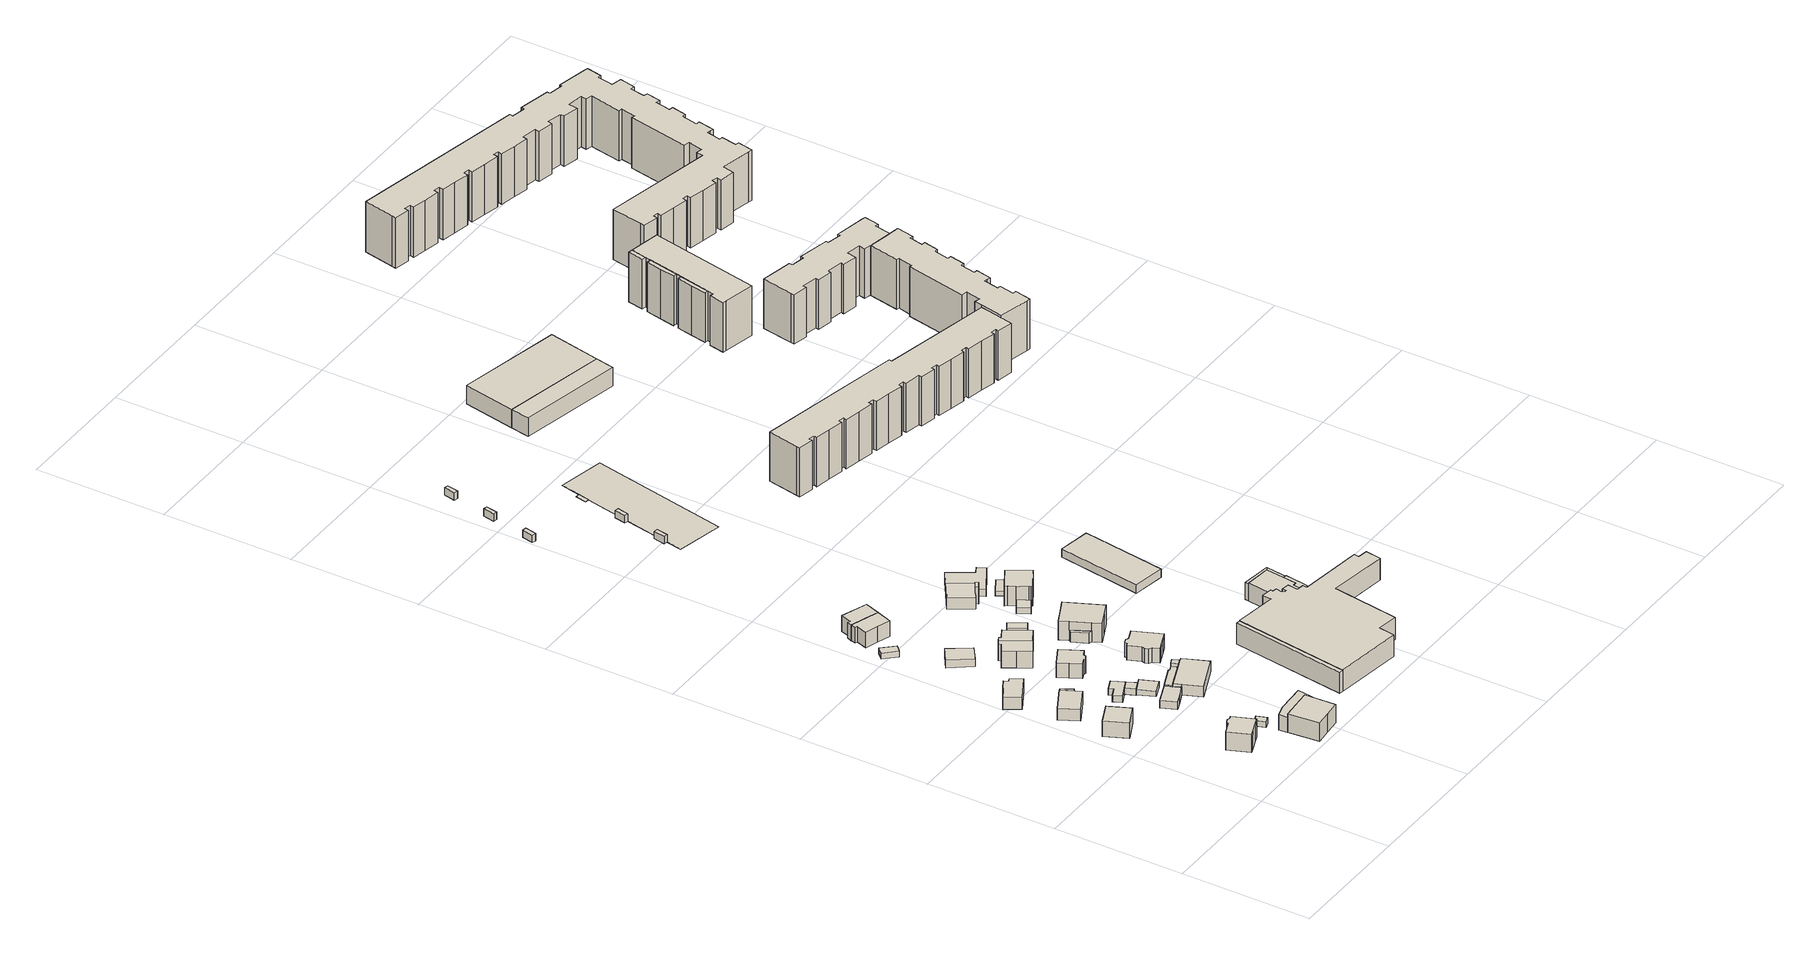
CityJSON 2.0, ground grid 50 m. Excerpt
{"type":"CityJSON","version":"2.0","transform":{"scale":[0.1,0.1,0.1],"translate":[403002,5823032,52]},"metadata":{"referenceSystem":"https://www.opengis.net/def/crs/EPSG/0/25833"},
"CityObjects":{
"building1":{"type":"Building","attributes":{"Gemeindeschluessel":"11000010","BezugspunktDach":"2200","function":"31001_1010","measuredHeight":8.06,"storeysAboveGround":1},"address":[{"country":"Germany","locality":"Berlin","thoroughfareNumber":"43","thoroughfareName":"Stangeweg"}],"geometry":[{"type":"Solid","lod":"1","boundaries":[[[[0,1,2,3]],[[4,5,6,7]],[[4,7,3,2]],[[5,4,2,1]],[[6,5,1,0]],[[7,6,0,3]]]]}]},
"building2":{"type":"Building","attributes":{"Gemeindeschluessel":"11000010","BezugspunktDach":"2200","function":"31001_1010","measuredHeight":8.28,"storeysAboveGround":1},"address":[{"country":"Germany","locality":"Berlin","thoroughfareNumber":"47","thoroughfareName":"Stangeweg"}],"geometry":[{"type":"Solid","lod":"1","boundaries":[[[[8,9,10,11,12,13,14,15,16,17,18,19]],[[20,21,22,23,24,25,26,27,28,29,30,31]],[[20,31,19,18]],[[21,20,18,17]],[[22,21,17,16]],[[23,22,16,15]],[[24,23,15,14]],[[25,24,14,13]],[[26,25,13,12]],[[27,26,12,11]],[[28,27,11,10]],[[29,28,10,9]],[[30,29,9,8]],[[31,30,8,19]]]]}]},
"building3":{"type":"Building","attributes":{"Gemeindeschluessel":"11000010","function":"31001_1010"},"address":[{"country":"Germany","locality":"Berlin","thoroughfareNumber":"41","thoroughfareName":"Stangeweg"}],"children":["building3-1","building3-2"]},
"building3-1":{"type":"BuildingPart","attributes":{"BezugspunktDach":"2200","measuredHeight":6.36,"storeysAboveGround":2},"parents":["building3"],"geometry":[{"type":"MultiSurface","lod":"1","boundaries":[[[32,33,34,35]],[[36,37,38,39]],[[36,39,35,34]],[[37,40,41,42,34,33]],[[38,37,33,32]],[[39,38,32,35]],[[36,42,41,40]]]}]},
"building3-2":{"type":"BuildingPart","attributes":{"BezugspunktDach":"2200","measuredHeight":3.06,"storeysAboveGround":2},"parents":["building3"],"geometry":[{"type":"MultiSurface","lod":"1","boundaries":[[[41,43,44,42]],[[45,46,40,36]],[[45,36,42,44]],[[46,45,44,43]],[[40,46,43,41]],[[40,41,42,36,47]]]}]},
"building4":{"type":"Building","attributes":{"Gemeindeschluessel":"11000010","BezugspunktDach":"2200","function":"31001_1010","measuredHeight":4.74,"storeysAboveGround":1},"address":[{"country":"Germany","locality":"Berlin","thoroughfareNumber":"39","thoroughfareName":"Stangeweg"}],"geometry":[{"type":"Solid","lod":"1","boundaries":[[[[48,49,50,51,52,53,54,55]],[[56,57,58,59,60,61,62,63]],[[56,63,55,54]],[[57,56,54,53]],[[58,57,53,52]],[[59,58,52,51]],[[60,59,51,50]],[[61,60,50,49]],[[62,61,49,48]],[[63,62,48,55]]]]}]},
"building5":{"type":"Building","attributes":{"Gemeindeschluessel":"11000010","BezugspunktDach":"2200","function":"31001_2723","measuredHeight":2.35,"storeysAboveGround":1},"address":[{"country":"Germany","locality":"Berlin","thoroughfareNumber":"47 (1)","thoroughfareName":"Stangeweg"}],"geometry":[{"type":"Solid","lod":"1","boundaries":[[[[64,65,66,67]],[[68,69,70,71]],[[68,71,67,66]],[[69,68,66,65]],[[70,69,65,64]],[[71,70,64,67]]]]}]},
"building6":{"type":"Building","attributes":{"Gemeindeschluessel":"11000010","BezugspunktDach":"2200","function":"31001_1010","measuredHeight":9.48,"storeysAboveGround":1},"address":[{"country":"Germany","locality":"Berlin","thoroughfareNumber":"49","thoroughfareName":"Stangeweg"}],"geometry":[{"type":"Solid","lod":"1","boundaries":[[[[72,73,74,75,76,77,78]],[[79,80,81,82,83,84,85]],[[79,85,78,77]],[[80,79,77,76]],[[81,80,76,75]],[[82,81,75,74]],[[83,82,74,73]],[[84,83,73,72]],[[85,84,72,78]]]]}]},
"building7":{"type":"Building","attributes":{"Gemeindeschluessel":"11000010","BezugspunktDach":"2200","function":"31001_2000","measuredHeight":6.19,"storeysAboveGround":1},"address":[{"country":"Germany","locality":"Berlin","thoroughfareNumber":"49 (1)","thoroughfareName":"Stangeweg"}],"geometry":[{"type":"Solid","lod":"1","boundaries":[[[[86,87,88,89,90,91,92]],[[93,94,95,96,97,98,99]],[[93,99,92,91]],[[94,93,91,90]],[[95,94,90,89]],[[96,95,89,88]],[[97,96,88,87]],[[98,97,87,86]],[[99,98,86,92]]]]}]},
"building8":{"type":"Building","attributes":{"Gemeindeschluessel":"11000010","BezugspunktDach":"2200","function":"31001_2500","measuredHeight":2.58,"storeysAboveGround":1},"address":[{"country":"Germany","locality":"Berlin","thoroughfareNumber":"43 (2)","thoroughfareName":"Stangeweg"}],"geometry":[{"type":"Solid","lod":"1","boundaries":[[[[100,101,102,103,104,105,106]],[[107,108,109,110,111,112,113]],[[107,113,106,105]],[[108,107,105,104]],[[109,108,104,103]],[[110,109,103,102]],[[111,110,102,101]],[[112,111,101,100]],[[113,112,100,106]]]]}]},
"building9":{"type":"Building","attributes":{"Gemeindeschluessel":"11000010","BezugspunktDach":"2200","function":"31001_2463","measuredHeight":2.27,"storeysAboveGround":1},"address":[{"country":"Germany","locality":"Berlin","thoroughfareNumber":"31C (1)","thoroughfareName":"Stangeweg"}],"geometry":[{"type":"Solid","lod":"1","boundaries":[[[[114,115,116,117]],[[118,119,120,121]],[[118,121,117,116]],[[119,118,116,115]],[[120,119,115,114]],[[121,120,114,117]]]]}]},
"building10":{"type":"Building","attributes":{"Gemeindeschluessel":"11000010","BezugspunktDach":"2200","function":"51009_1610","measuredHeight":2.41,"storeysAboveGround":0},"address":[{"country":"Germany","locality":"Berlin"}],"geometry":[{"type":"Solid","lod":"1","boundaries":[[[[122,123,124,125]],[[126,127,128,129]],[[126,129,125,124]],[[127,126,124,123]],[[128,127,123,122]],[[129,128,122,125]]]]}]},
"building11":{"type":"Building","attributes":{"Gemeindeschluessel":"11000010","BezugspunktDach":"2200","function":"31001_2463","measuredHeight":2.27,"storeysAboveGround":1},"address":[{"country":"Germany","locality":"Berlin","thoroughfareNumber":"43 (1)","thoroughfareName":"Stangeweg"}],"geometry":[{"type":"Solid","lod":"1","boundaries":[[[[130,131,132,133,134]],[[135,136,137,138,139]],[[135,139,134,133]],[[136,135,133,132]],[[137,136,132,131]],[[138,137,131,130]],[[139,138,130,134]]]]}]},
"building12":{"type":"Building","attributes":{"Gemeindeschluessel":"11000010","BezugspunktDach":"2200","function":"31001_2463","measuredHeight":3.68,"storeysAboveGround":1},"address":[{"country":"Germany","locality":"Berlin","thoroughfareNumber":"33 (1)","thoroughfareName":"Stangeweg"}],"geometry":[{"type":"Solid","lod":"1","boundaries":[[[[140,141,142,143]],[[144,145,146,147]],[[144,147,143,142]],[[145,144,142,141]],[[146,145,141,140]],[[147,146,140,143]]]]}]},
"building13":{"type":"Building","attributes":{"Gemeindeschluessel":"11000010","function":"31001_1010"},"address":[{"country":"Germany","locality":"Berlin","thoroughfareNumber":"45","thoroughfareName":"Stangeweg"}],"children":["building13-1","building13-2","building13-3"]},
"building13-1":{"type":"BuildingPart","attributes":{"BezugspunktDach":"2200","measuredHeight":5.06,"storeysAboveGround":1},"parents":["building13"],"geometry":[{"type":"MultiSurface","lod":"1","boundaries":[[[148,149,150,151,152,153,154]],[[155,156,157,158,159,160,161]],[[162,163,154,153]],[[156,155,153,152]],[[157,156,152,151]],[[158,157,151,150]],[[159,158,150,149]],[[160,159,149,148]],[[164,165,148,154]],[[155,161,163,162]],[[161,160,165,164]]]}]},
"building13-2":{"type":"BuildingPart","attributes":{"BezugspunktDach":"2200","measuredHeight":3.49,"storeysAboveGround":1},"parents":["building13"],"geometry":[{"type":"MultiSurface","lod":"1","boundaries":[[[163,162,166,167,168,169]],[[170,171,172,155,161,173]],[[170,173,169,168]],[[171,170,168,167]],[[172,171,167,166]],[[155,172,166,162]],[[173,174,164,161,163,169]],[[175,161,155,162,163]],[[161,164,174,173,176]]]}]},
"building13-3":{"type":"BuildingPart","attributes":{"BezugspunktDach":"2200","measuredHeight":3.07,"storeysAboveGround":1},"parents":["building13"],"geometry":[{"type":"MultiSurface","lod":"1","boundaries":[[[177,178,165,174,179]],[[173,160,180,181,182]],[[173,182,179,174]],[[180,160,165,178]],[[181,180,178,177]],[[182,181,177,179]],[[161,164,165,160]],[[173,174,164,161]]]}]},
"building14":{"type":"Building","attributes":{"Gemeindeschluessel":"11000010","BezugspunktDach":"2200","function":"31001_1010","measuredHeight":8.69,"storeysAboveGround":1},"address":[{"country":"Germany","locality":"Berlin","thoroughfareNumber":"41A","thoroughfareName":"Stangeweg"}],"geometry":[{"type":"Solid","lod":"1","boundaries":[[[[183,184,185,186,187,188,189,190,191,192]],[[193,194,195,196,197,198,199,200,201,202]],[[193,202,192,191]],[[194,193,191,190]],[[195,194,190,189]],[[196,195,189,188]],[[197,196,188,187]],[[198,197,187,186]],[[199,198,186,185]],[[200,199,185,184]],[[201,200,184,183]],[[202,201,183,192]]]]}]},
"building15":{"type":"Building","attributes":{"Gemeindeschluessel":"11000010","BezugspunktDach":"2200","function":"31001_1010","measuredHeight":11.14,"storeysAboveGround":2},"address":[{"country":"Germany","locality":"Berlin","thoroughfareNumber":"39A","thoroughfareName":"Stangeweg"}],"geometry":[{"type":"Solid","lod":"1","boundaries":[[[[203,204,205,206,207,208,209,210]],[[211,212,213,214,215,216,217,218]],[[211,218,210,209]],[[212,211,209,208]],[[213,212,208,207]],[[214,213,207,206]],[[215,214,206,205]],[[216,215,205,204]],[[217,216,204,203]],[[218,217,203,210]]]]}]},
"building16":{"type":"Building","attributes":{"Gemeindeschluessel":"11000010","BezugspunktDach":"2200","function":"31001_1010","measuredHeight":8.74,"storeysAboveGround":1},"address":[{"country":"Germany","locality":"Berlin","thoroughfareNumber":"29","thoroughfareName":"Stangeweg"}],"geometry":[{"type":"Solid","lod":"1","boundaries":[[[[219,220,221,222,223,224,225,226]],[[227,228,229,230,231,232,233,234]],[[227,234,226,225]],[[228,227,225,224]],[[229,228,224,223]],[[230,229,223,222]],[[231,230,222,221]],[[232,231,221,220]],[[233,232,220,219]],[[234,233,219,226]]]]}]},
"building17":{"type":"Building","attributes":{"Gemeindeschluessel":"11000010","BezugspunktDach":"2200","function":"31001_1010","measuredHeight":8.93,"storeysAboveGround":1},"address":[{"country":"Germany","locality":"Berlin","thoroughfareNumber":"29A","thoroughfareName":"Stangeweg"}],"geometry":[{"type":"Solid","lod":"1","boundaries":[[[[235,221,236,237,238,239,240,223]],[[241,242,243,244,245,246,247,248]],[[241,248,223,240]],[[242,241,240,239]],[[243,242,239,238]],[[244,243,238,237]],[[245,244,237,236]],[[246,245,236,221]],[[247,246,221,235]],[[248,247,235,223]]]]}]},
"building18":{"type":"Building","attributes":{"Gemeindeschluessel":"11000010","BezugspunktDach":"2200","function":"31001_1010","measuredHeight":11.12,"storeysAboveGround":2},"address":[{"country":"Germany","locality":"Berlin","thoroughfareNumber":"39B","thoroughfareName":"Stangeweg"}],"geometry":[{"type":"Solid","lod":"1","boundaries":[[[[206,205,249,250,251,252,253,207]],[[254,255,256,257,258,215,214,213]],[[254,213,207,253]],[[255,254,253,252]],[[256,255,252,251]],[[257,256,251,250]],[[258,257,250,249]],[[215,258,249,205]],[[214,215,205,206]],[[213,214,206,207]]]]}]},
"building19":{"type":"Building","attributes":{"Gemeindeschluessel":"11000010","BezugspunktDach":"2200","function":"31001_2723","measuredHeight":3.14,"storeysAboveGround":1},"address":[{"country":"Germany","locality":"Berlin","thoroughfareNumber":"45 (1)","thoroughfareName":"Stangeweg"}],"geometry":[{"type":"Solid","lod":"1","boundaries":[[[[259,260,261,262]],[[263,264,265,266]],[[263,266,262,261]],[[264,263,261,260]],[[265,264,260,259]],[[266,265,259,262]]]]}]},
"building20":{"type":"Building","attributes":{"Gemeindeschluessel":"11000010","BezugspunktDach":"2200","function":"31001_1010","measuredHeight":9.63,"storeysAboveGround":1},"address":[{"country":"Germany","locality":"Berlin","thoroughfareNumber":"73","thoroughfareName":"Schönagelstraße"}],"geometry":[{"type":"Solid","lod":"1","boundaries":[[[[267,268,269,270,271,272,273,274,275,276,277,278,279,280,281]],[[282,283,284,285,286,287,288,289,290,291,292,293,294,295,296]],[[282,296,281,280]],[[283,282,280,279]],[[284,283,279,278]],[[285,284,278,277]],[[286,285,277,276]],[[287,286,276,275]],[[288,287,275,274]],[[289,288,274,273]],[[290,289,273,272]],[[291,290,272,271]],[[292,291,271,270]],[[293,292,270,269]],[[294,293,269,268]],[[295,294,268,267]],[[296,295,267,281]]]]}]},
"building21":{"type":"Building","attributes":{"Gemeindeschluessel":"11000010","BezugspunktDach":"2200","function":"31001_2463","measuredHeight":2.28,"storeysAboveGround":1},"address":[{"country":"Germany","locality":"Berlin","thoroughfareNumber":"39A (1)","thoroughfareName":"Stangeweg"}],"geometry":[{"type":"Solid","lod":"1","boundaries":[[[[297,298,299,300]],[[301,302,303,304]],[[301,304,300,299]],[[302,301,299,298]],[[303,302,298,297]],[[304,303,297,300]]]]}]},
"building22":{"type":"Building","attributes":{"Gemeindeschluessel":"11000010","BezugspunktDach":"2200","function":"51009_1610","measuredHeight":8.55,"storeysAboveGround":0},"address":[{"country":"Germany","locality":"Berlin"}],"geometry":[{"type":"Solid","lod":"1","boundaries":[[[[305,306,307,308]],[[309,310,311,312]],[[309,312,308,307]],[[310,309,307,306]],[[311,310,306,305]],[[312,311,305,308]]]]}]},
"building23":{"type":"Building","attributes":{"Gemeindeschluessel":"11000010","function":"31001_1010"},"address":[{"country":"Germany","locality":"Berlin","thoroughfareNumber":"75, 77","thoroughfareName":"Schönagelstraße"}],"children":["building23-1","building23-2"]},
"building23-1":{"type":"BuildingPart","attributes":{"BezugspunktDach":"2200","measuredHeight":10.58,"storeysAboveGround":2},"parents":["building23"],"geometry":[{"type":"MultiSurface","lod":"1","boundaries":[[[313,314,315,316,317,318,319,320]],[[321,322,323,324,325,326,327,328]],[[321,328,320,319]],[[322,321,319,318]],[[323,322,318,317]],[[324,323,317,316]],[[325,324,316,315]],[[326,325,315,314]],[[329,330,331,314,313]],[[327,326,332,333]],[[328,327,313,320]],[[333,332,331,330,329]]]}]},
"building23-2":{"type":"BuildingPart","attributes":{"BezugspunktDach":"2200","measuredHeight":4.22,"storeysAboveGround":2},"parents":["building23"],"geometry":[{"type":"Solid","lod":"1","boundaries":[[[[334,330,329,335]],[[333,332,336,337]],[[333,337,335,329]],[[336,332,330,334]],[[337,336,334,335]],[[332,333,329,330]]]]}]},
"building24":{"type":"Building","attributes":{"Gemeindeschluessel":"11000010","BezugspunktDach":"2200","function":"51009_1610","measuredHeight":3,"storeysAboveGround":0},"address":[{"country":"Germany","locality":"Berlin"}],"geometry":[{"type":"Solid","lod":"1","boundaries":[[[[338,339,340,341]],[[342,343,344,345]],[[342,345,341,340]],[[343,342,340,339]],[[344,343,339,338]],[[345,344,338,341]]]]}]},
"building25":{"type":"Building","attributes":{"Gemeindeschluessel":"11000010","BezugspunktDach":"2200","function":"51009_1610","measuredHeight":2.43,"storeysAboveGround":0},"address":[{"country":"Germany","locality":"Berlin"}],"geometry":[{"type":"Solid","lod":"1","boundaries":[[[[346,347,348,349]],[[350,351,352,353]],[[350,353,349,348]],[[351,350,348,347]],[[352,351,347,346]],[[353,352,346,349]]]]}]},
"building26":{"type":"Building","attributes":{"Gemeindeschluessel":"11000010","BezugspunktDach":"2200","function":"51009_1610","measuredHeight":3,"storeysAboveGround":0},"address":[{"country":"Germany","locality":"Berlin"}],"geometry":[{"type":"Solid","lod":"1","boundaries":[[[[354,355,356,357]],[[358,359,360,361]],[[358,361,357,356]],[[359,358,356,355]],[[360,359,355,354]],[[361,360,354,357]]]]}]},
"building27":{"type":"Building","attributes":{"Gemeindeschluessel":"11000010","function":"31001_1010"},"address":[{"country":"Germany","locality":"Berlin","thoroughfareNumber":"35","thoroughfareName":"Stangeweg"}],"children":["building27-1","building27-2","building27-3"]},
"building27-1":{"type":"BuildingPart","attributes":{"BezugspunktDach":"2200","measuredHeight":6.34,"storeysAboveGround":2},"parents":["building27"],"geometry":[{"type":"MultiSurface","lod":"1","boundaries":[[[362,363,364,365,366,367,368,369,370,371]],[[372,373,374,375,376,377,378,379,380,381]],[[372,381,371,370]],[[373,372,370,369]],[[374,373,369,368]],[[382,383,384,385,386,375,374,368,367]],[[376,375,385,387,388,382,367,366]],[[377,376,366,365]],[[378,377,389,390]],[[379,378,364,390,391,363]],[[380,379,363,362]],[[381,380,362,371]],[[386,385,384,383,382]],[[382,388,387,385]],[[390,389,392,365,364]],[[363,391,390,364]]]}]},
"building27-2":{"type":"BuildingPart","attributes":{"BezugspunktDach":"2200","measuredHeight":2.82,"storeysAboveGround":2},"parents":["building27"],"geometry":[{"type":"MultiSurface","lod":"1","boundaries":[[[382,388,393,394,395,396,397,398,399,383]],[[400,401,402,403,404,405,406,387,385,384]],[[400,384,383,399]],[[401,400,399,398]],[[402,401,398,397]],[[403,402,397,396]],[[404,403,396,395]],[[405,404,395,394]],[[406,405,394,393]],[[387,406,393,388]],[[387,407,388,382,385]],[[384,385,382,383]]]}]},
"building27-3":{"type":"BuildingPart","attributes":{"BezugspunktDach":"2200","measuredHeight":6.78,"storeysAboveGround":2},"parents":["building27"],"geometry":[{"type":"MultiSurface","lod":"1","boundaries":[[[408,409,410,411]],[[389,412,413,391]],[[389,365,364,363,391,411,410]],[[412,389,410,409]],[[413,412,409,408]],[[391,413,408,411]],[[390,364,365,389]],[[414,390,391,363,364]]]}]},
"building28":{"type":"Building","attributes":{"Gemeindeschluessel":"11000010","BezugspunktDach":"2200","function":"31001_1010","measuredHeight":8.58,"storeysAboveGround":1},"address":[{"country":"Germany","locality":"Berlin","thoroughfareNumber":"79","thoroughfareName":"Schönagelstraße"}],"geometry":[{"type":"Solid","lod":"1","boundaries":[[[[415,416,417,418,419,420,421,422,423,424]],[[425,426,427,428,429,351,430,350,431,432]],[[425,432,424,423]],[[426,425,423,422]],[[427,426,422,421]],[[428,427,421,420]],[[429,428,420,419]],[[351,429,419,418]],[[430,351,418,417]],[[350,430,417,416]],[[431,350,416,415]],[[432,431,415,424]]]]}]},
"building29":{"type":"Building","attributes":{"Gemeindeschluessel":"11000010","BezugspunktDach":"2200","function":"51009_1610","measuredHeight":3,"storeysAboveGround":0},"address":[{"country":"Germany","locality":"Berlin"}],"geometry":[{"type":"Solid","lod":"1","boundaries":[[[[433,434,435,436]],[[437,438,439,440]],[[437,440,436,435]],[[438,437,435,434]],[[439,438,434,433]],[[440,439,433,436]]]]}]},
"building30":{"type":"Building","attributes":{"Gemeindeschluessel":"11000010","BezugspunktDach":"2200","function":"31001_2463","measuredHeight":2.08,"storeysAboveGround":1},"address":[{"country":"Germany","locality":"Berlin","thoroughfareNumber":"79 (1)","thoroughfareName":"Schönagelstraße"}],"geometry":[{"type":"Solid","lod":"1","boundaries":[[[[441,442,443,444]],[[445,446,447,448]],[[445,448,444,443]],[[446,445,443,442]],[[447,446,442,441]],[[448,447,441,444]]]]}]},
"building31":{"type":"Building","attributes":{"Gemeindeschluessel":"11000010","BezugspunktDach":"2200","function":"51009_1610","measuredHeight":3,"storeysAboveGround":0},"address":[{"country":"Germany","locality":"Berlin"}],"geometry":[{"type":"Solid","lod":"1","boundaries":[[[[449,450,451,452]],[[453,454,455,456]],[[453,456,452,451]],[[454,453,451,450]],[[455,454,450,449]],[[456,455,449,452]]]]}]},
"building32":{"type":"Building","attributes":{"Gemeindeschluessel":"11000010","BezugspunktDach":"2200","function":"51009_1610","measuredHeight":3,"storeysAboveGround":0},"address":[{"country":"Germany","locality":"Berlin"}],"geometry":[{"type":"Solid","lod":"1","boundaries":[[[[457,458,459,460]],[[461,462,463,464]],[[461,464,460,459]],[[462,461,459,458]],[[463,462,458,457]],[[464,463,457,460]]]]}]},
"building33":{"type":"Building","attributes":{"Gemeindeschluessel":"11000010","function":"31001_3021"},"address":[{"country":"Germany","locality":"Berlin","thoroughfareNumber":"70","thoroughfareName":"Schönagelstraße"}],"children":["building33-1","building33-2","building33-3"]},
"building33-1":{"type":"BuildingPart","attributes":{"BezugspunktDach":"2200","measuredHeight":7.26,"storeysAboveGround":2},"parents":["building33"],"geometry":[{"type":"MultiSurface","lod":"1","boundaries":[[[465,466,467,468,469,470,471,472,473,474,475,476,477,478,479]],[[480,481,482,483,484,485,486,487,488,489,490,491,492,493,494]],[[481,480,478,477]],[[482,481,477,476]],[[483,482,476,475]],[[484,483,495,496,474,475,497,475,474]],[[485,484,498,496,499]],[[486,485,473,472],[499,500,472,473]],[[480,494,479,478]],[[497,475,474,496,495]],[[499,496,498,474,473]],[[472,500,499,473]],[[487,486,472,471]],[[501,488,487,471,470]],[[488,470,469,489]],[[490,489,469,468]],[[490,468,467,491]],[[491,467,466,492]],[[493,492,466,465]],[[465,479,494,493]]]}]},
"building33-2":{"type":"BuildingPart","attributes":{"BezugspunktDach":"2200","measuredHeight":8.83,"storeysAboveGround":2},"parents":["building33"],"geometry":[{"type":"MultiSurface","lod":"1","boundaries":[[[502,503,504,505,506,507,508,509,510,511,512,513,514,515,516,517,518,519,520,521,522,523,524]],[[310,525,526,480,494,493,492,491,490,489,488,487,486,527,528,529,530,531,532,533,534,535,311]],[[310,311,524,523]],[[525,310,523,522]],[[526,525,522,521]],[[480,526,521,520]],[[479,478,480,520,519]],[[465,479,519,518]],[[466,465,493,518,517]],[[467,466,492,517,516]],[[468,467,516,515]],[[469,468,515,514]],[[488,470,469,514,513]],[[487,471,470,488,513,512]],[[536,472,471,512,511]],[[527,486,511,510]],[[528,527,510,509]],[[529,528,509,508]],[[530,529,508,507]],[[531,530,507,506]],[[532,531,506,505]],[[533,532,505,504]],[[534,533,504,503]],[[535,534,503,502]],[[311,535,502,524]],[[494,480,478,479]],[[493,494,479,465]],[[492,493,465,466]],[[537,491,492,466,467]],[[538,490,491,467,468]],[[489,490,468,469]],[[469,470,488,489]],[[488,470,471,487]],[[486,487,471,472,536]]]}]},
"building33-3":{"type":"BuildingPart","attributes":{"BezugspunktDach":"2200","measuredHeight":7.14,"storeysAboveGround":2},"parents":["building33"],"geometry":[{"type":"Solid","lod":"1","boundaries":[[[[539,540,475,474,473,472]],[[499,496,495,541,542,500]],[[541,495,475,540]],[[542,541,540,539]],[[500,542,539,472]],[[499,500,472,473]],[[496,499,473,474]],[[496,474,475,495]]]]}]},
"building34":{"type":"Building","attributes":{"Gemeindeschluessel":"11000010","BezugspunktDach":"2200","function":"51009_1610","measuredHeight":0.076,"storeysAboveGround":0},"address":[{"country":"Germany","locality":"Berlin"}],"geometry":[{"type":"Solid","lod":"1","boundaries":[[[[543,544,545,546]],[[547,548,549,550]],[[547,550,546,545]],[[548,547,545,544]],[[549,548,544,543]],[[550,549,543,546]]]]}]},
"building35":{"type":"Building","attributes":{"Gemeindeschluessel":"11000010","BezugspunktDach":"2200","function":"31001_3060","measuredHeight":0.091,"storeysAboveGround":5},"address":[{"country":"Germany","locality":"Berlin","thoroughfareNumber":"13D, 13E, 13F","thoroughfareName":"Rudolf-Leonhard-Straße"}],"geometry":[{"type":"Solid","lod":"1","boundaries":[[[[551,552,553,544,543,554,555,438,439,556]],[[557,558,463,462,549,548,559,560,561,562]],[[557,562,556,439]],[[558,557,439,438]],[[463,558,438,555]],[[462,463,555,554]],[[549,462,554,543]],[[548,549,543,544]],[[559,548,544,553]],[[560,559,553,552]],[[561,560,552,551]],[[562,561,551,556]]]]}]},
"building36":{"type":"Building","attributes":{"Gemeindeschluessel":"11000010","function":"51009_1610"},"address":[{"country":"Germany","locality":"Berlin"}],"children":["building36-1","building36-2"]},
"building36-1":{"type":"BuildingPart","attributes":{"BezugspunktDach":"2200","measuredHeight":6.82,"storeysAboveGround":0},"parents":["building36"],"geometry":[{"type":"Solid","lod":"1","boundaries":[[[[563,564,565,566]],[[567,568,569,570]],[[567,570,566,565]],[[568,567,565,564]],[[570,569,563,566]],[[569,568,564,563]]]]}]},
"building36-2":{"type":"BuildingPart","attributes":{"BezugspunktDach":"2200","measuredHeight":6.85,"storeysAboveGround":0},"parents":["building36"],"geometry":[{"type":"MultiSurface","lod":"1","boundaries":[[[571,564,563,572]],[[569,568,541,495]],[[569,495,572,563]],[[563,569,563,564]],[[541,568,564,571]],[[495,541,571,572]],[[573,568,569,563,564]]]}]},
"building37":{"type":"Building","attributes":{"Gemeindeschluessel":"11000010","BezugspunktDach":"2200","function":"31001_2000","measuredHeight":3.25,"storeysAboveGround":1},"address":[{"country":"Germany","locality":"Berlin","thoroughfareNumber":"74","thoroughfareName":"Schönagelstraße"}],"geometry":[{"type":"Solid","lod":"1","boundaries":[[[[574,575,576,577]],[[578,579,580,581]],[[578,581,577,576]],[[579,578,576,575]],[[580,579,575,574]],[[581,580,574,577]]]]}]},
"building38":{"type":"Building","attributes":{"Gemeindeschluessel":"11000010","function":"31001_3211"},"address":[{"country":"Germany","locality":"Berlin","thoroughfareNumber":"15","thoroughfareName":"Rudolf-Leonhard-Straße"}],"children":["building38-1","building38-2"]},
"building38-1":{"type":"BuildingPart","attributes":{"BezugspunktDach":"2200","measuredHeight":7.55,"storeysAboveGround":2},"parents":["building38"],"geometry":[{"type":"Solid","lod":"1","boundaries":[[[[582,583,584,585]],[[586,587,588,589]],[[586,589,585,584]],[[588,587,583,582]],[[589,588,582,585]],[[587,586,584,583]]]]}]},
"building38-2":{"type":"BuildingPart","attributes":{"BezugspunktDach":"2200","measuredHeight":7.56,"storeysAboveGround":2},"parents":["building38"],"geometry":[{"type":"Solid","lod":"1","boundaries":[[[[583,590,591,584]],[[592,593,587,586]],[[592,586,584,591]],[[593,592,591,590]],[[587,593,590,583]],[[587,583,587,586]],[[586,587,583,584]]]]}]},
"building39":{"type":"Building","attributes":{"Gemeindeschluessel":"11000010","BezugspunktDach":"2200","function":"31001_1010","measuredHeight":19.93,"storeysAboveGround":6},"address":[{"country":"Germany","locality":"Berlin","thoroughfareNumber":"17, 19, 21, 23, 25, 27, 29","thoroughfareName":"Rudolf-Leonhard-Straße"}],"geometry":[{"type":"Solid","lod":"1","boundaries":[[[[594,595,596,597,598,599,600,601,602,603,604,605,606,607,608,609,610,611,612,613,614,615,616,617,618,619,620,621,622,623,624,625,626,627,628,629,630,631,632,633,634,635,636,637]],[[638,639,640,641,642,643,644,645,646,647,648,649,650,651,652,653,654,655,656,657,658,659,660,661,662,663,664,665,666,667,668,669,670,671,672,673,674,675,676,677,678,679,680,681]],[[638,681,637,636]],[[639,638,636,635]],[[640,639,635,634]],[[641,640,634,633]],[[642,641,633,632]],[[643,642,632,631]],[[644,643,631,630]],[[645,644,630,629]],[[646,645,629,628]],[[647,646,628,627]],[[648,647,627,626]],[[649,648,626,625]],[[650,649,625,624]],[[651,650,624,623]],[[652,651,623,622]],[[653,652,622,621]],[[654,653,621,620]],[[655,654,620,619]],[[656,655,619,618]],[[657,656,618,617]],[[658,657,617,616]],[[659,658,616,615]],[[660,659,615,614]],[[661,660,614,613]],[[662,661,613,612]],[[663,662,612,611]],[[664,663,611,610]],[[665,664,610,609]],[[666,665,609,608]],[[667,666,608,607]],[[668,667,607,606]],[[669,668,606,605]],[[670,669,605,604]],[[671,670,604,603]],[[672,671,603,602]],[[673,672,602,601]],[[674,673,601,600]],[[675,674,600,599]],[[676,675,599,598]],[[677,676,598,597]],[[678,677,597,596]],[[679,678,596,595]],[[680,679,595,594]],[[681,680,594,637]]]]}]},
"building40":{"type":"Building","attributes":{"Gemeindeschluessel":"11000010","function":"31001_1010"},"address":[{"country":"Germany","locality":"Berlin","thoroughfareNumber":"193, 195, 197","thoroughfareName":"Blumberger Damm"}],"children":["building40-1","building40-2","building40-3","building40-4"]},
"building40-1":{"type":"BuildingPart","attributes":{"BezugspunktDach":"2200","measuredHeight":20.11,"storeysAboveGround":6},"parents":["building40"],"geometry":[{"type":"MultiSurface","lod":"1","boundaries":[[[682,683,684,685,686,687,688,689,690]],[[691,692,693,694,695,696,697,698,699]],[[691,699,690,689]],[[692,691,689,688]],[[693,692,688,687]],[[694,700,701,686]],[[702,703,704,705]],[[693,687,706,707,702]],[[696,695,685,684]],[[697,696,684,683]],[[698,697,683,682]],[[699,698,682,690]],[[703,702,707,706]],[[705,704,701,700]],[[686,685,695,694]]]}]},
"building40-2":{"type":"BuildingPart","attributes":{"BezugspunktDach":"2200","measuredHeight":20.11,"storeysAboveGround":6},"parents":["building40"],"geometry":[{"type":"Solid","lod":"1","boundaries":[[[[686,685,708,709]],[[710,695,694,711]],[[710,711,709,708]],[[695,710,708,685]],[[711,694,686,709]],[[685,686,694,695]]]]}]},
"building40-3":{"type":"BuildingPart","attributes":{"BezugspunktDach":"2200","measuredHeight":20.11,"storeysAboveGround":6},"parents":["building40"],"geometry":[{"type":"Solid","lod":"1","boundaries":[[[[706,703,712,713,714]],[[715,716,702,707,717]],[[715,717,714,713]],[[716,715,713,712]],[[702,716,712,703]],[[707,702,703,706]],[[717,707,706,714]]]]}]},
"building40-4":{"type":"BuildingPart","attributes":{"BezugspunktDach":"2200","measuredHeight":20.11,"storeysAboveGround":6},"parents":["building40"],"geometry":[{"type":"MultiSurface","lod":"1","boundaries":[[[704,701,718,719,720]],[[721,722,700,705,723]],[[721,723,720,719]],[[722,721,719,718]],[[700,722,718,701]],[[723,705,704,720]],[[705,724,700,701,704]]]}]},
"building41":{"type":"Building","attributes":{"Gemeindeschluessel":"11000010","BezugspunktDach":"2200","function":"31001_1010","measuredHeight":20,"storeysAboveGround":6},"address":[{"country":"Germany","locality":"Berlin","thoroughfareNumber":"187, 189, 191","thoroughfareName":"Blumberger Damm"}],"geometry":[{"type":"Solid","lod":"1","boundaries":[[[[725,726,727,728,729,730,731,732,733,734,735,736,737,738,739,740,741,742,743,744,745,746,747,748,749,750,751,752,753,754]],[[755,756,757,758,759,760,761,762,763,764,765,766,767,768,769,770,771,772,773,774,775,776,777,778,779,780,781,782,783,784]],[[755,784,754,753]],[[756,755,753,752]],[[757,756,752,751]],[[758,757,751,750]],[[759,758,750,749]],[[760,759,749,748]],[[761,760,748,747]],[[762,761,747,746]],[[763,762,746,745]],[[764,763,745,744]],[[765,764,744,743]],[[766,765,743,742]],[[767,766,742,741]],[[768,767,741,740]],[[769,768,740,739]],[[770,769,739,738]],[[771,770,738,737]],[[772,771,737,736]],[[773,772,736,735]],[[774,773,735,734]],[[775,774,734,733]],[[776,775,733,732]],[[777,776,732,731]],[[778,777,731,730]],[[779,778,730,729]],[[780,779,729,728]],[[781,780,728,727]],[[782,781,727,726]],[[783,782,726,725]],[[784,783,725,754]]]]}]},
"building42":{"type":"Building","attributes":{"Gemeindeschluessel":"11000010","BezugspunktDach":"2200","function":"31001_1010","measuredHeight":20.16,"storeysAboveGround":6},"address":[{"country":"Germany","locality":"Berlin","thoroughfareNumber":"179, 181, 183, 185","thoroughfareName":"Blumberger Damm"}],"geometry":[{"type":"Solid","lod":"1","boundaries":[[[[785,786,787,788,789,790,791,792,793,794,795,796,797,798,799,800,801,802,803,804,805,806,807,739,738,808,809,810,811,812,813,814,815,816,817]],[[818,819,820,821,822,823,824,825,826,827,828,829,830,831,832,833,834,835,836,837,838,839,840,841,842,843,844,845,846,847,848,849,850,851,852]],[[818,852,817,816]],[[819,818,816,815]],[[820,819,815,814]],[[821,820,814,813]],[[822,821,813,812]],[[823,822,812,811]],[[824,823,811,810]],[[825,824,810,809]],[[826,825,809,808]],[[827,826,808,738]],[[828,827,738,739]],[[829,828,739,807]],[[830,829,807,806]],[[831,830,806,805]],[[832,831,805,804]],[[833,832,804,803]],[[834,833,803,802]],[[835,834,802,801]],[[836,835,801,800]],[[837,836,800,799]],[[838,837,799,798]],[[839,838,798,797]],[[840,839,797,796]],[[841,840,796,795]],[[842,841,795,794]],[[843,842,794,793]],[[844,843,793,792]],[[845,844,792,791]],[[846,845,791,790]],[[847,846,790,789]],[[848,847,789,788]],[[849,848,788,787]],[[850,849,787,786]],[[851,850,786,785]],[[852,851,785,817]]]]}]},
"building43":{"type":"Building","attributes":{"Gemeindeschluessel":"11000010","BezugspunktDach":"2200","function":"31001_1010","measuredHeight":20.4,"storeysAboveGround":6},"address":[{"country":"Germany","locality":"Berlin","thoroughfareNumber":"199, 201, 203, 205, 207, 209, 211, 213, 215, 217, 219, 221, 223, 225","thoroughfareName":"Blumberger Damm"}],"geometry":[{"type":"Solid","lod":"1","boundaries":[[[[853,854,855,856,857,858,859,860,861,862,863,864,865,866,867,868,869,870,871,872,873,874,875,876,877,878,879,880,881,882,883,884,885,886,887,888,889,890,891,892,893,894,895,896,897,898,899,900,901,902,903,904,905,906,907,908,909,910,911,912,913,914,915,916,917,918,919,920,921,922,923,924,925,926,927,928,929,930,931,932,933,934,935,936,937,938,939,940,941,942,943,944,945,946,947,948,949,950,951,952,953,954]],[[955,956,957,958,959,960,961,962,963,964,965,966,967,968,969,970,971,972,973,974,975,976,977,978,979,980,981,982,983,984,985,986,987,988,989,990,991,992,993,994,995,996,997,998,999,1000,1001,1002,1003,1004,1005,1006,1007,1008,1009,1010,1011,1012,1013,1014,1015,1016,1017,1018,1019,1020,1021,1022,1023,1024,1025,1026,1027,1028,1029,1030,1031,1032,1033,1034,1035,1036,1037,1038,1039,1040,1041,1042,1043,1044,1045,1046,1047,1048,1049,1050,1051,1052,1053,1054,1055,1056]],[[955,1056,954,953]],[[956,955,953,952]],[[957,956,952,951]],[[958,957,951,950]],[[959,958,950,949]],[[960,959,949,948]],[[961,960,948,947]],[[962,961,947,946]],[[963,962,946,945]],[[964,963,945,944]],[[965,964,944,943]],[[966,965,943,942]],[[967,966,942,941]],[[968,967,941,940]],[[969,968,940,939]],[[970,969,939,938]],[[971,970,938,937]],[[972,971,937,936]],[[973,972,936,935]],[[974,973,935,934]],[[975,974,934,933]],[[976,975,933,932]],[[977,976,932,931]],[[978,977,931,930]],[[979,978,930,929]],[[980,979,929,928]],[[981,980,928,927]],[[982,981,927,926]],[[983,982,926,925]],[[984,983,925,924]],[[985,984,924,923]],[[986,985,923,922]],[[987,986,922,921]],[[988,987,921,920]],[[989,988,920,919]],[[990,989,919,918]],[[991,990,918,917]],[[992,991,917,916]],[[993,992,916,915]],[[994,993,915,914]],[[995,994,914,913]],[[996,995,913,912]],[[997,996,912,911]],[[998,997,911,910]],[[999,998,910,909]],[[1000,999,909,908]],[[1001,1000,908,907]],[[1002,1001,907,906]],[[1003,1002,906,905]],[[1004,1003,905,904]],[[1005,1004,904,903]],[[1006,1005,903,902]],[[1007,1006,902,901]],[[1008,1007,901,900]],[[1009,1008,900,899]],[[1010,1009,899,898]],[[1011,1010,898,897]],[[1012,1011,897,896]],[[1013,1012,896,895]],[[1014,1013,895,894]],[[1015,1014,894,893]],[[1016,1015,893,892]],[[1017,1016,892,891]],[[1018,1017,891,890]],[[1019,1018,890,889]],[[1020,1019,889,888]],[[1021,1020,888,887]],[[1022,1021,887,886]],[[1023,1022,886,885]],[[1024,1023,885,884]],[[1025,1024,884,883]],[[1026,1025,883,882]],[[1027,1026,882,881]],[[1028,1027,881,880]],[[1029,1028,880,879]],[[1030,1029,879,878]],[[1031,1030,878,877]],[[1032,1031,877,876]],[[1033,1032,876,875]],[[1034,1033,875,874]],[[1035,1034,874,873]],[[1036,1035,873,872]],[[1037,1036,872,871]],[[1038,1037,871,870]],[[1039,1038,870,869]],[[1040,1039,869,868]],[[1041,1040,868,867]],[[1042,1041,867,866]],[[1043,1042,866,865]],[[1044,1043,865,864]],[[1045,1044,864,863]],[[1046,1045,863,862]],[[1047,1046,862,861]],[[1048,1047,861,860]],[[1049,1048,860,859]],[[1050,1049,859,858]],[[1051,1050,858,857]],[[1052,1051,857,856]],[[1053,1052,856,855]],[[1054,1053,855,854]],[[1055,1054,854,853]],[[1056,1055,853,954]]]]}]}
},
"vertices":[
[79,566,73],[158,602,73],[120,685,73],[41,649,73],[120,685,10],[158,602,10],[79,566,10],[41,649,10],
[216,170,89],[233,177,89],[286,198,89],[302,205,89],[269,288,89],[257,283,89],[250,286,89],[248,287,89],[234,281,89],[230,272,89],[200,260,89],[183,253,89],[200,260,16],[230,272,16],[234,281,16],[248,287,16],[250,286,16],[257,283,16],[269,288,16],[302,205,16],[286,198,16],[233,177,16],[216,170,16],[183,253,16],
[81,758,56],[175,809,56],[140,880,56],[44,828,56],[140,880,9],[175,809,9],[81,758,9],[44,828,9],[161,836,9],[161,836,40],[140,880,40],
[190,852,40],[166,894,40],[166,894,9],[190,852,9],[151,858,9],
[36,961,57],[131,1014,57],[106,1056,57],[94,1049,57],[85,1066,57],[47,1044,57],[48,1042,57],[2,1016,57],[48,1042,9],[47,1044,9],[85,1066,9],[94,1049,9],[106,1056,9],[131,1014,9],[36,961,9],[2,1016,9],
[363,205,41],[388,214,41],[375,253,41],[350,244,41],[375,253,18],[388,214,18],[363,205,18],[350,244,18],
[380,6,99],[441,12,99],[501,17,99],[497,98,99],[495,136,99],[432,131,99],[369,125,99],[432,131,25],[495,136,25],[497,98,25],[501,17,25],[441,12,25],[380,6,25],[369,125,25],
[369,125,86],[495,136,86],[497,98,86],[512,99,86],[522,178,86],[412,171,86],[366,158,86],[412,171,24],[522,178,24],[512,99,24],[497,98,24],[495,136,24],[369,125,24],[366,158,24],
[243,695,38],[285,714,38],[319,730,38],[298,777,38],[256,759,38],[264,742,38],[229,726,38],[264,742,12],[256,759,12],[298,777,12],[319,730,12],[285,714,12],[243,695,12],[229,726,12],
[78,1470,35],[100,1492,35],[58,1537,35],[35,1514,35],[58,1537,12],[100,1492,12],[78,1470,12],[35,1514,12],
[301,677,39],[336,693,39],[319,730,39],[285,714,39],[319,730,14],[336,693,14],[301,677,14],[285,714,14],
[328,615,37],[382,638,37],[355,702,37],[336,693,37],[301,677,37],[336,693,15],[355,702,15],[382,638,15],[328,615,15],[301,677,15],
[165,1226,41],[219,1264,41],[163,1344,41],[108,1305,41],[163,1344,10],[219,1264,10],[165,1226,10],[108,1305,10],
[384,551,55],[412,482,55],[552,540,55],[513,635,55],[492,627,55],[474,619,55],[373,578,55],[474,619,13],[492,627,13],[513,635,13],[552,540,13],[412,482,13],[384,551,13],[373,578,13],[474,619,48],[373,578,48],[373,578,44],[384,551,44],
[464,643,48],[442,634,48],[441,638,48],[362,605,48],[441,638,13],[442,634,13],[464,643,13],[362,605,13],[362,605,44],[373,578,41],[370,584,13],
[303,516,44],[338,530,44],[280,572,44],[338,530,13],[303,516,13],[280,572,13],
[274,923,69],[295,883,69],[318,895,69],[326,892,69],[340,900,69],[342,909,69],[365,921,69],[345,960,69],[324,1000,69],[253,962,69],[324,1000,10],[345,960,10],[365,921,10],[342,909,10],[340,900,10],[326,892,10],[318,895,10],[295,883,10],[274,923,10],[253,962,10],
[235,1105,74],[263,1060,74],[316,1093,74],[289,1137,74],[256,1191,74],[239,1181,74],[244,1172,74],[208,1150,74],[244,1172,8],[239,1181,8],[256,1191,8],[289,1137,8],[316,1093,8],[263,1060,8],[235,1105,8],[208,1150,8],
[114,1576,75],[163,1559,75],[184,1619,75],[135,1636,75],[75,1656,75],[69,1637,75],[78,1634,75],[64,1593,75],[78,1634,12],[69,1637,12],[75,1656,12],[135,1636,12],[184,1619,12],[163,1559,12],[114,1576,12],[64,1593,12],
[134,1636,75],[205,1677,75],[155,1695,75],[105,1712,75],[91,1671,75],[82,1675,75],[82,1675,11],[91,1671,11],[105,1712,11],[155,1695,11],[205,1677,11],[184,1619,11],[134,1636,11],[75,1656,11],
[370,1125,74],[342,1170,74],[315,1215,74],[278,1193,74],[273,1201,74],[273,1201,8],[278,1193,8],[315,1215,8],[342,1170,8],[370,1125,8],
[492,627,48],[513,635,48],[501,662,48],[481,654,48],[501,662,16],[513,635,16],[492,627,16],[481,654,16],
[479,765,74],[475,752,74],[481,740,74],[492,733,74],[503,709,74],[525,718,74],[562,733,74],[583,743,74],[539,846,74],[499,830,74],[496,829,74],[486,834,74],[471,829,74],[469,817,74],[458,813,74],[469,817,15],[471,829,15],[486,834,15],[496,829,15],[499,830,15],[539,846,15],[583,743,15],[562,733,15],[525,718,15],[503,709,15],[492,733,15],[481,740,15],[475,752,15],[479,765,15],[458,813,15],
[425,1181,31],[450,1196,31],[414,1256,31],[389,1241,31],[414,1256,8],[450,1196,8],[425,1181,8],[389,1241,8],
[670,95,110],[735,541,110],[719,543,110],[655,97,110],[719,543,25],[735,541,25],[670,95,25],[655,97,25],
[463,1042,85],[496,973,85],[512,941,85],[561,964,85],[611,987,85],[548,1123,85],[498,1099,85],[448,1075,85],[498,1099,8],[548,1123,8],[611,987,8],[561,964,8],[512,941,8],[496,973,8],[463,1042,8],[448,1075,8],[463,1042,52],[496,973,52],[496,973,38],[496,973,10],[463,1042,10],
[482,974,52],[456,1030,52],[482,974,10],[456,1030,10],
[20,2862,40],[29,2906,40],[15,2909,40],[5,2865,40],[15,2909,10],[29,2906,10],[20,2862,10],[5,2865,10],
[527,1230,35],[566,1254,35],[540,1297,35],[501,1273,35],[540,1297,11],[566,1254,11],[527,1230,11],[501,1273,11],
[56,3038,41],[65,3082,41],[51,3085,41],[42,3041,41],[51,3085,11],[65,3082,11],[56,3038,11],[42,3041,11],
[460,1407,51],[483,1422,51],[496,1431,51],[505,1437,51],[521,1447,51],[531,1454,51],[482,1531,51],[479,1536,51],[443,1512,51],[408,1489,51],[443,1512,5],[479,1536,5],[482,1531,5],[531,1454,5],[521,1447,5],[505,1437,5],[496,1431,5],[483,1422,5],[460,1407,5],[408,1489,5],[531,1454,35],[482,1531,35],[482,1531,7],[531,1454,7],[531,1454,20],[521,1447,7],[521,1447,35],[505,1437,8],[496,1431,8],[483,1422,8],[505,1437,47],
[540,1414,35],[649,1480,35],[631,1511,35],[605,1497,35],[550,1585,35],[495,1548,35],[498,1543,35],[498,1543,7],[495,1548,7],[550,1585,7],[605,1497,7],[631,1511,7],[649,1480,7],[540,1414,7],[521,1447,13],
[487,1412,76],[511,1426,76],[505,1437,76],[483,1422,76],[511,1426,8],[487,1412,8],[496,1431,31],
[526,1322,90],[540,1297,90],[562,1260,90],[566,1254,90],[568,1250,90],[648,1298,90],[642,1308,90],[605,1369,90],[599,1379,90],[519,1332,90],[599,1379,11],[605,1369,11],[642,1308,11],[648,1298,11],[568,1250,11],[562,1260,11],[526,1322,11],[519,1332,11],
[244,2484,41],[253,2529,41],[238,2532,41],[229,2487,41],[238,2532,11],[253,2529,11],[244,2484,11],[229,2487,11],
[569,1362,31],[625,1396,31],[609,1421,31],[553,1387,31],[609,1421,11],[625,1396,11],[569,1362,11],[553,1387,11],
[93,3214,41],[102,3258,41],[87,3261,41],[78,3217,41],[87,3261,11],[102,3258,11],[93,3214,11],[78,3217,11],
[280,2661,40],[289,2705,40],[275,2708,40],[266,2664,40],[275,2708,10],[289,2705,10],[280,2661,10],[266,2664,10],
[956,534,98],[952,510,98],[958,501,98],[965,501,98],[967,517,98],[997,513,98],[991,473,98],[1020,469,98],[1025,510,98],[1038,508,98],[1045,561,98],[1054,632,98],[955,642,98],[942,547,98],[940,537,98],[942,547,25],[955,642,25],[1054,632,25],[1045,561,25],[1038,508,25],[1025,510,25],[1020,469,25],[991,473,25],[997,513,25],[967,517,25],[965,501,25],[958,501,25],[952,510,25],[956,534,25],[940,537,25],[1045,561,26],[1038,508,26],[1045,561,62],[1038,508,62],[1025,510,26],[1020,469,26],[997,513,43],
[934,59,113],[943,119,113],[1023,108,113],[1062,367,113],[1292,335,113],[1301,394,113],[1263,400,113],[1266,420,113],[1018,452,113],[1020,469,113],[991,473,113],[997,513,113],[967,517,113],[965,501,113],[958,501,113],[952,510,113],[956,534,113],[940,537,113],[942,547,113],[901,553,113],[898,518,113],[735,541,113],[670,95,113],[898,518,25],[901,553,25],[1018,452,25],[1266,420,25],[1263,400,25],[1301,394,25],[1292,335,25],[1062,367,25],[1023,108,25],[943,119,25],[934,59,25],[1020,469,50],[958,501,72],[965,501,61],
[1046,466,98],[1059,559,98],[1059,559,26],[1046,466,26],
[317,2837,11],[326,2881,11],[311,2884,11],[302,2840,11],[311,2884,10],[326,2881,10],[317,2837,10],[302,2840,10],
[411,2386,11],[521,2921,11],[342,2958,11],[289,2705,11],[280,2661,11],[231,2423,11],[244,2484,10],[253,2529,10],[342,2958,10],[521,2921,10],[411,2386,10],[231,2423,10],
[1054,632,94],[1071,643,94],[957,657,94],[955,642,94],[957,657,26],[1071,643,26],[1054,632,26],[955,642,26],
[1059,559,94],[1045,561,94],[1071,643,53],
[929,970,51],[977,1293,51],[855,1314,51],[805,990,51],[855,1314,18],[977,1293,18],[929,970,18],[805,990,18],
[921,3118,91],[936,3191,91],[534,3274,91],[520,3202,91],[534,3274,16],[936,3191,16],[921,3118,16],[520,3202,16],
[978,3393,91],[575,3478,91],[575,3478,16],[978,3393,16],
[768,2240,205],[770,2254,205],[794,2249,205],[790,2235,205],[850,2224,205],[909,2212,205],[912,2225,205],[935,2220,205],[931,2207,205],[994,2195,205],[1054,2183,205],[1056,2196,205],[1078,2192,205],[1075,2178,205],[1134,2167,205],[1195,2154,205],[1198,2167,205],[1221,2163,205],[1219,2150,205],[1279,2138,205],[1277,2126,205],[1337,2114,205],[1340,2125,205],[1363,2121,205],[1360,2109,205],[1417,2097,205],[1476,2085,205],[1480,2097,205],[1503,2092,205],[1500,2080,205],[1562,2067,205],[1620,2055,205],[1622,2067,205],[1644,2063,205],[1641,2051,205],[1703,2038,205],[1705,2050,205],[1713,2084,205],[1730,2172,205],[1304,2260,205],[1306,2272,205],[735,2386,205],[711,2266,205],[708,2252,205],[711,2266,6],[735,2386,6],[1306,2272,6],[1304,2260,6],[1730,2172,6],[1713,2084,6],[1705,2050,6],[1703,2038,6],[1641,2051,6],[1644,2063,6],[1622,2067,6],[1620,2055,6],[1562,2067,6],[1500,2080,6],[1503,2092,6],[1480,2097,6],[1476,2085,6],[1417,2097,6],[1360,2109,6],[1363,2121,6],[1340,2125,6],[1337,2114,6],[1277,2126,6],[1279,2138,6],[1219,2150,6],[1221,2163,6],[1198,2167,6],[1195,2154,6],[1134,2167,6],[1075,2178,6],[1078,2192,6],[1056,2196,6],[1054,2183,6],[994,2195,6],[931,2207,6],[935,2220,6],[912,2225,6],[909,2212,6],[850,2224,6],[790,2235,6],[794,2249,6],[770,2254,6],[768,2240,6],[708,2252,6],
[1298,2906,217],[1419,2881,217],[1506,3308,217],[1387,3331,217],[1374,3270,217],[1310,2966,217],[1310,2965,217],[1296,2969,217],[1284,2909,217],[1296,2969,16],[1310,2965,16],[1310,2966,16],[1374,3270,16],[1387,3331,16],[1506,3308,16],[1419,2881,16],[1298,2906,16],[1284,2909,16],[1369,3247,16],[1369,3247,217],[1340,3110,16],[1340,3110,217],[1345,3131,217],[1345,3131,16],[1315,2989,217],[1315,2989,16],
[1370,3334,217],[1357,3273,217],[1370,3334,16],[1357,3273,16],
[1325,3112,217],[1313,3051,217],[1301,2992,217],[1313,3051,16],[1325,3112,16],[1301,2992,16],
[1353,3251,217],[1341,3191,217],[1329,3133,217],[1341,3191,16],[1353,3251,16],[1329,3133,16],[1360,3204,16],
[1510,2724,214],[1512,2737,214],[1571,2725,214],[1568,2712,214],[1628,2701,214],[1631,2713,214],[1694,2701,214],[1691,2689,214],[1748,2677,214],[1750,2690,214],[1755,2714,214],[1810,2702,214],[1805,2677,214],[1833,2672,214],[1926,2654,214],[1939,2719,214],[1952,2716,214],[1963,2774,214],[1950,2777,214],[1830,2800,214],[1828,2789,214],[1773,2801,214],[1775,2811,214],[1654,2836,214],[1651,2823,214],[1598,2833,214],[1600,2846,214],[1477,2871,214],[1454,2749,214],[1452,2735,214],[1454,2749,14],[1477,2871,14],[1600,2846,14],[1598,2833,14],[1651,2823,14],[1654,2836,14],[1775,2811,14],[1773,2801,14],[1828,2789,14],[1830,2800,14],[1950,2777,14],[1963,2774,14],[1952,2716,14],[1939,2719,14],[1926,2654,14],[1833,2672,14],[1805,2677,14],[1810,2702,14],[1755,2714,14],[1750,2690,14],[1748,2677,14],[1691,2689,14],[1694,2701,14],[1631,2713,14],[1628,2701,14],[1568,2712,14],[1571,2725,14],[1512,2737,14],[1510,2724,14],[1452,2735,14],
[1832,2057,214],[1845,2054,214],[1859,2117,214],[1845,2120,214],[1857,2178,214],[1844,2180,214],[1856,2238,214],[1868,2235,214],[1882,2232,214],[1894,2292,214],[1881,2294,214],[1893,2354,214],[1906,2351,214],[1918,2410,214],[1905,2413,214],[1917,2471,214],[1930,2470,214],[1942,2527,214],[1928,2529,214],[1940,2585,214],[1953,2581,214],[1966,2648,214],[1953,2649,214],[1809,2554,214],[1819,2551,214],[1805,2492,214],[1797,2495,214],[1748,2259,214],[1770,2255,214],[1759,2197,214],[1736,2202,214],[1730,2172,214],[1713,2084,214],[1730,2172,12],[1736,2202,12],[1759,2197,12],[1770,2255,12],[1748,2259,12],[1797,2495,12],[1805,2492,12],[1819,2551,12],[1809,2554,12],[1833,2672,12],[1926,2654,12],[1953,2649,12],[1966,2648,12],[1953,2581,12],[1940,2585,12],[1928,2529,12],[1942,2527,12],[1930,2470,12],[1917,2471,12],[1905,2413,12],[1918,2410,12],[1906,2351,12],[1893,2354,12],[1881,2294,12],[1894,2292,12],[1882,2232,12],[1868,2235,12],[1856,2238,12],[1844,2180,12],[1857,2178,12],[1845,2120,12],[1859,2117,12],[1845,2054,12],[1832,2057,12],[1713,2084,12],
[1180,4082,225],[1183,4098,225],[1210,4093,225],[1207,4077,225],[1261,4066,225],[1322,4054,225],[1325,4070,225],[1349,4065,225],[1346,4049,225],[1402,4037,225],[1463,4025,225],[1466,4042,225],[1490,4037,225],[1486,4021,225],[1545,4009,225],[1606,3996,225],[1610,4013,225],[1631,4009,225],[1627,3992,225],[1688,3980,225],[1745,3968,225],[1749,3985,225],[1808,3973,225],[1806,3956,225],[1866,3944,225],[1870,3961,225],[1929,3949,225],[1926,3932,225],[1987,3920,225],[1990,3937,225],[1993,3957,225],[2054,3946,225],[2050,3924,225],[2074,3917,225],[2049,3794,225],[2063,3792,225],[2051,3734,225],[2037,3737,225],[1990,3502,225],[2014,3496,225],[2002,3440,225],[1978,3445,225],[1972,3418,225],[1547,3505,225],[1523,3383,225],[1520,3367,225],[1581,3354,225],[1584,3370,225],[1605,3366,225],[1602,3350,225],[1659,3338,225],[1719,3325,225],[1724,3342,225],[1745,3337,225],[1742,3321,225],[1800,3309,225],[1860,3296,225],[1864,3313,225],[1887,3308,225],[1884,3291,225],[1943,3279,225],[1947,3296,225],[1953,3325,225],[2073,3299,225],[2087,3296,225],[2099,3355,225],[2085,3359,225],[2097,3419,225],[2084,3420,225],[2096,3475,225],[2108,3472,225],[2121,3468,225],[2134,3532,225],[2120,3534,225],[2133,3597,225],[2147,3594,225],[2159,3652,225],[2144,3655,225],[2156,3714,225],[2172,3710,225],[2183,3767,225],[2168,3771,225],[2179,3828,225],[2196,3825,225],[2208,3886,225],[2192,3890,225],[2168,3895,225],[2180,3957,225],[2192,3955,225],[2204,4014,225],[2192,4017,225],[2073,4042,225],[2071,4033,225],[2014,4044,225],[2016,4055,225],[1893,4081,225],[1890,4068,225],[1836,4079,225],[1838,4092,225],[1150,4230,225],[1124,4110,225],[1121,4094,225],[1124,4110,21],[1150,4230,21],[1838,4092,21],[1836,4079,21],[1890,4068,21],[1893,4081,21],[2016,4055,21],[2014,4044,21],[2071,4033,21],[2073,4042,21],[2192,4017,21],[2204,4014,21],[2192,3955,21],[2180,3957,21],[2168,3895,21],[2192,3890,21],[2208,3886,21],[2196,3825,21],[2179,3828,21],[2168,3771,21],[2183,3767,21],[2172,3710,21],[2156,3714,21],[2144,3655,21],[2159,3652,21],[2147,3594,21],[2133,3597,21],[2120,3534,21],[2134,3532,21],[2121,3468,21],[2108,3472,21],[2096,3475,21],[2084,3420,21],[2097,3419,21],[2085,3359,21],[2099,3355,21],[2087,3296,21],[2073,3299,21],[1953,3325,21],[1947,3296,21],[1943,3279,21],[1884,3291,21],[1887,3308,21],[1864,3313,21],[1860,3296,21],[1800,3309,21],[1742,3321,21],[1745,3337,21],[1724,3342,21],[1719,3325,21],[1659,3338,21],[1602,3350,21],[1605,3366,21],[1584,3370,21],[1581,3354,21],[1520,3367,21],[1523,3383,21],[1547,3505,21],[1972,3418,21],[1978,3445,21],[2002,3440,21],[2014,3496,21],[1990,3502,21],[2037,3737,21],[2051,3734,21],[2063,3792,21],[2049,3794,21],[2074,3917,21],[2050,3924,21],[2054,3946,21],[1993,3957,21],[1990,3937,21],[1987,3920,21],[1926,3932,21],[1929,3949,21],[1870,3961,21],[1866,3944,21],[1806,3956,21],[1808,3973,21],[1749,3985,21],[1745,3968,21],[1688,3980,21],[1627,3992,21],[1631,4009,21],[1610,4013,21],[1606,3996,21],[1545,4009,21],[1486,4021,21],[1490,4037,21],[1466,4042,21],[1463,4025,21],[1402,4037,21],[1346,4049,21],[1349,4065,21],[1325,4070,21],[1322,4054,21],[1261,4066,21],[1207,4077,21],[1210,4093,21],[1183,4098,21],[1180,4082,21],[1121,4094,21]
]}
